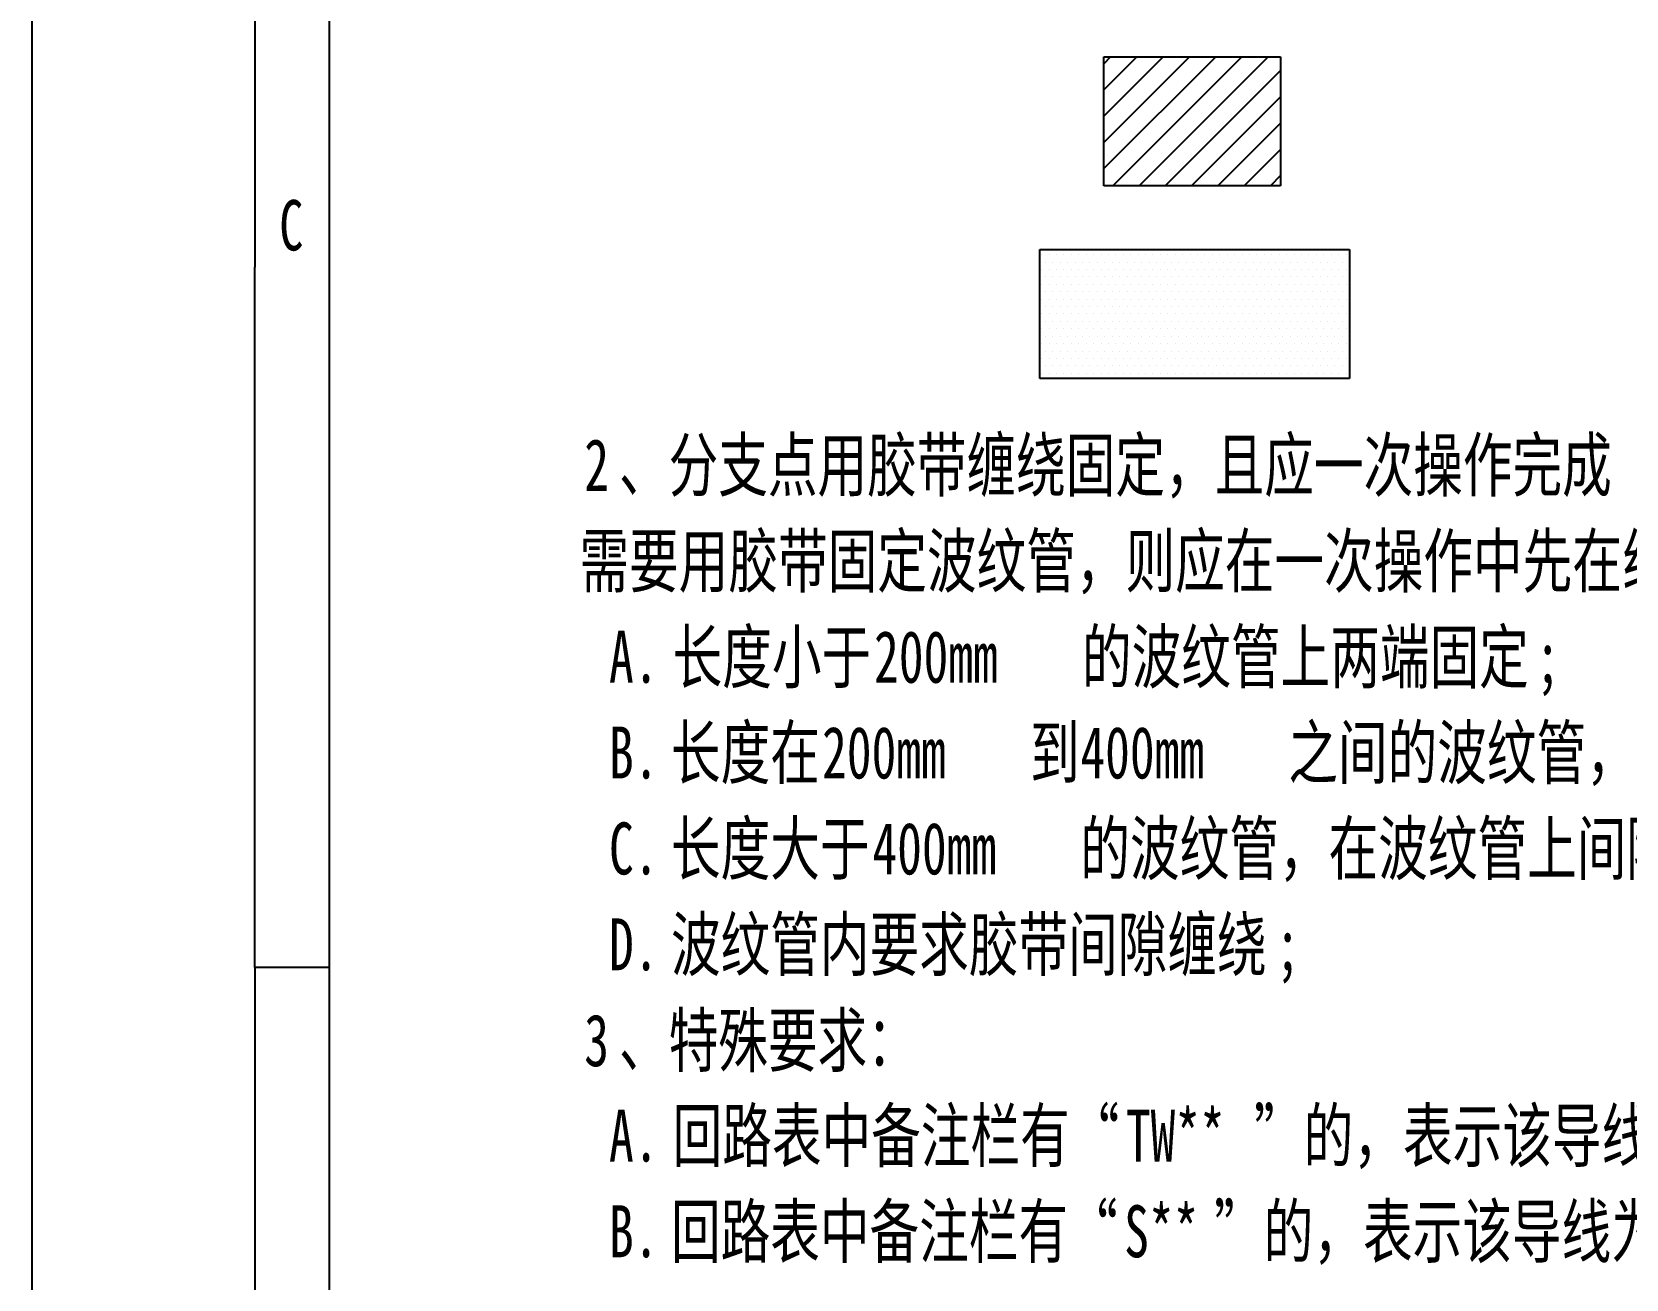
# Model space of a CAD drawing. Header units: inches. Extents: x 47316 to 59086, y 3141 to 11743.
# Drawn here: x 57302.6 to 57409.9, y 8738.3 to 8822.3 of the extents above; entities that cross this region are included whole.
import ezdxf

# ---------------------------------------------------------------- set-up
doc = ezdxf.new("R2010")
doc.units = ezdxf.units.IN
doc.header["$MEASUREMENT"] = 0
doc.styles.add('MtX_SimSun', font='')
doc.styles.get("Standard").update_dxf_attribs({"font": ''})
doc.styles.add('样式 100', font='SimSun.ttf', dxfattribs={"width": 0.7, "height": 3.5})
doc.styles.get('MtX_SimSun').set_extended_font_data('SimSun')
doc.styles.get('Standard').set_extended_font_data('SimSun')

msp = doc.modelspace()

# ---------------------------------------------------------------- linework, layer by layer
at = {"color": 0, "lineweight": -3}
for p, q in [((57302.57, 9079.31), (57302.57, 8238.31)), ((57317.57, 9059.31), (57317.57, 8806.48)), ((57322.57, 9059.31), (57322.57, 8259.31)), ((57382.26, 8820.66), (57374.72, 8813.12)), ((57380.49, 8820.66), (57374.72, 8814.89)), ((57378.72, 8820.66), (57374.72, 8816.66)), ((57376.95, 8820.66), (57374.72, 8818.42)), ((57375.19, 8820.66), (57374.72, 8820.19)), ((57374.72, 8811.97), (57374.72, 8820.66)), ((57374.72, 8820.66), (57386.63, 8820.66)), ((57384.03, 8820.66), (57375.34, 8811.97)), ((57385.79, 8820.66), (57377.1, 8811.97)), ((57386.63, 8820.66), (57386.63, 8811.97)), ((57386.63, 8819.72), (57378.87, 8811.97)), ((57386.63, 8817.96), (57380.64, 8811.97)), ((57386.63, 8816.19), (57382.41, 8811.97)), ((57386.63, 8814.42), (57384.17, 8811.97)), ((57386.63, 8812.65), (57385.94, 8811.97)), ((57386.63, 8811.97), (57374.72, 8811.97)), ((57370.42, 8798.99), (57370.42, 8807.68)), ((57370.42, 8807.68), (57391.26, 8807.68)), ((57370.54, 8807.33), (57370.54, 8807.33)), ((57371.04, 8807.33), (57371.04, 8807.33)), ((57371.54, 8807.33), (57371.54, 8807.33)), ((57372.04, 8807.33), (57372.04, 8807.33)), ((57372.54, 8807.33), (57372.54, 8807.33)), ((57373.04, 8807.33), (57373.04, 8807.33)), ((57373.54, 8807.33), (57373.54, 8807.33)), ((57374.04, 8807.33), (57374.04, 8807.33)), ((57374.54, 8807.33), (57374.54, 8807.33)), ((57375.04, 8807.33), (57375.04, 8807.33)), ((57375.54, 8807.33), (57375.54, 8807.33)), ((57376.04, 8807.33), (57376.04, 8807.33)), ((57376.54, 8807.33), (57376.54, 8807.33)), ((57377.04, 8807.33), (57377.04, 8807.33)), ((57377.54, 8807.33), (57377.54, 8807.33)), ((57378.04, 8807.33), (57378.04, 8807.33)), ((57378.54, 8807.33), (57378.54, 8807.33)), ((57379.04, 8807.33), (57379.04, 8807.33)), ((57379.54, 8807.33), (57379.54, 8807.33)), ((57380.04, 8807.33), (57380.04, 8807.33)), ((57380.54, 8807.33), (57380.54, 8807.33)), ((57381.04, 8807.33), (57381.04, 8807.33)), ((57381.54, 8807.33), (57381.54, 8807.33)), ((57382.04, 8807.33), (57382.04, 8807.33)), ((57382.54, 8807.33), (57382.54, 8807.33)), ((57383.04, 8807.33), (57383.04, 8807.33)), ((57383.54, 8807.33), (57383.54, 8807.33)), ((57384.04, 8807.33), (57384.04, 8807.33)), ((57384.54, 8807.33), (57384.54, 8807.33)), ((57385.04, 8807.33), (57385.04, 8807.33)), ((57385.54, 8807.33), (57385.54, 8807.33)), ((57386.04, 8807.33), (57386.04, 8807.33)), ((57386.54, 8807.33), (57386.54, 8807.33)), ((57387.04, 8807.33), (57387.04, 8807.33)), ((57387.54, 8807.33), (57387.54, 8807.33)), ((57388.04, 8807.33), (57388.04, 8807.33)), ((57388.54, 8807.33), (57388.54, 8807.33)), ((57389.04, 8807.33), (57389.04, 8807.33)), ((57389.54, 8807.33), (57389.54, 8807.33)), ((57390.04, 8807.33), (57390.04, 8807.33)), ((57390.54, 8807.33), (57390.54, 8807.33)), ((57391.04, 8807.33), (57391.04, 8807.33)), ((57391.26, 8807.68), (57391.26, 8798.99)), ((57317.57, 8759.31), (57317.57, 8806.48)), ((57370.54, 8806.33), (57370.54, 8806.33)), ((57370.79, 8806.83), (57370.79, 8806.83)), ((57371.04, 8806.33), (57371.04, 8806.33)), ((57371.29, 8806.83), (57371.29, 8806.83)), ((57371.54, 8806.33), (57371.54, 8806.33)), ((57371.79, 8806.83), (57371.79, 8806.83)), ((57372.04, 8806.33), (57372.04, 8806.33)), ((57372.29, 8806.83), (57372.29, 8806.83)), ((57372.54, 8806.33), (57372.54, 8806.33)), ((57372.79, 8806.83), (57372.79, 8806.83)), ((57373.04, 8806.33), (57373.04, 8806.33)), ((57373.29, 8806.83), (57373.29, 8806.83)), ((57373.54, 8806.33), (57373.54, 8806.33)), ((57373.79, 8806.83), (57373.79, 8806.83)), ((57374.04, 8806.33), (57374.04, 8806.33)), ((57374.29, 8806.83), (57374.29, 8806.83)), ((57374.54, 8806.33), (57374.54, 8806.33)), ((57374.79, 8806.83), (57374.79, 8806.83)), ((57375.04, 8806.33), (57375.04, 8806.33)), ((57375.29, 8806.83), (57375.29, 8806.83)), ((57375.54, 8806.33), (57375.54, 8806.33)), ((57375.79, 8806.83), (57375.79, 8806.83)), ((57376.04, 8806.33), (57376.04, 8806.33)), ((57376.29, 8806.83), (57376.29, 8806.83)), ((57376.54, 8806.33), (57376.54, 8806.33)), ((57376.79, 8806.83), (57376.79, 8806.83)), ((57377.04, 8806.33), (57377.04, 8806.33)), ((57377.29, 8806.83), (57377.29, 8806.83)), ((57377.54, 8806.33), (57377.54, 8806.33)), ((57377.79, 8806.83), (57377.79, 8806.83)), ((57378.04, 8806.33), (57378.04, 8806.33)), ((57378.29, 8806.83), (57378.29, 8806.83)), ((57378.54, 8806.33), (57378.54, 8806.33)), ((57378.79, 8806.83), (57378.79, 8806.83)), ((57379.04, 8806.33), (57379.04, 8806.33)), ((57379.29, 8806.83), (57379.29, 8806.83)), ((57379.54, 8806.33), (57379.54, 8806.33)), ((57379.79, 8806.83), (57379.79, 8806.83)), ((57380.04, 8806.33), (57380.04, 8806.33)), ((57380.29, 8806.83), (57380.29, 8806.83)), ((57380.54, 8806.33), (57380.54, 8806.33)), ((57380.79, 8806.83), (57380.79, 8806.83)), ((57381.04, 8806.33), (57381.04, 8806.33)), ((57381.29, 8806.83), (57381.29, 8806.83)), ((57381.54, 8806.33), (57381.54, 8806.33)), ((57381.79, 8806.83), (57381.79, 8806.83)), ((57382.04, 8806.33), (57382.04, 8806.33)), ((57382.29, 8806.83), (57382.29, 8806.83)), ((57382.54, 8806.33), (57382.54, 8806.33)), ((57382.79, 8806.83), (57382.79, 8806.83)), ((57383.04, 8806.33), (57383.04, 8806.33)), ((57383.29, 8806.83), (57383.29, 8806.83)), ((57383.54, 8806.33), (57383.54, 8806.33)), ((57383.79, 8806.83), (57383.79, 8806.83)), ((57384.04, 8806.33), (57384.04, 8806.33)), ((57384.29, 8806.83), (57384.29, 8806.83)), ((57384.54, 8806.33), (57384.54, 8806.33)), ((57384.79, 8806.83), (57384.79, 8806.83)), ((57385.04, 8806.33), (57385.04, 8806.33)), ((57385.29, 8806.83), (57385.29, 8806.83)), ((57385.54, 8806.33), (57385.54, 8806.33)), ((57385.79, 8806.83), (57385.79, 8806.83)), ((57386.04, 8806.33), (57386.04, 8806.33)), ((57386.29, 8806.83), (57386.29, 8806.83)), ((57386.54, 8806.33), (57386.54, 8806.33)), ((57386.79, 8806.83), (57386.79, 8806.83)), ((57387.04, 8806.33), (57387.04, 8806.33)), ((57387.29, 8806.83), (57387.29, 8806.83)), ((57387.54, 8806.33), (57387.54, 8806.33)), ((57387.79, 8806.83), (57387.79, 8806.83)), ((57388.04, 8806.33), (57388.04, 8806.33)), ((57388.29, 8806.83), (57388.29, 8806.83)), ((57388.54, 8806.33), (57388.54, 8806.33)), ((57388.79, 8806.83), (57388.79, 8806.83)), ((57389.04, 8806.33), (57389.04, 8806.33)), ((57389.29, 8806.83), (57389.29, 8806.83)), ((57389.54, 8806.33), (57389.54, 8806.33)), ((57389.79, 8806.83), (57389.79, 8806.83)), ((57390.04, 8806.33), (57390.04, 8806.33)), ((57390.29, 8806.83), (57390.29, 8806.83)), ((57390.54, 8806.33), (57390.54, 8806.33)), ((57390.79, 8806.83), (57390.79, 8806.83)), ((57391.04, 8806.33), (57391.04, 8806.33)), ((57370.54, 8805.33), (57370.54, 8805.33)), ((57370.79, 8805.83), (57370.79, 8805.83)), ((57371.04, 8805.33), (57371.04, 8805.33)), ((57371.29, 8805.83), (57371.29, 8805.83)), ((57371.54, 8805.33), (57371.54, 8805.33)), ((57371.79, 8805.83), (57371.79, 8805.83)), ((57372.04, 8805.33), (57372.04, 8805.33)), ((57372.29, 8805.83), (57372.29, 8805.83)), ((57372.54, 8805.33), (57372.54, 8805.33)), ((57372.79, 8805.83), (57372.79, 8805.83)), ((57373.04, 8805.33), (57373.04, 8805.33)), ((57373.29, 8805.83), (57373.29, 8805.83)), ((57373.54, 8805.33), (57373.54, 8805.33)), ((57373.79, 8805.83), (57373.79, 8805.83)), ((57374.04, 8805.33), (57374.04, 8805.33)), ((57374.29, 8805.83), (57374.29, 8805.83)), ((57374.54, 8805.33), (57374.54, 8805.33)), ((57374.79, 8805.83), (57374.79, 8805.83)), ((57375.04, 8805.33), (57375.04, 8805.33)), ((57375.29, 8805.83), (57375.29, 8805.83)), ((57375.54, 8805.33), (57375.54, 8805.33)), ((57375.79, 8805.83), (57375.79, 8805.83)), ((57376.04, 8805.33), (57376.04, 8805.33)), ((57376.29, 8805.83), (57376.29, 8805.83)), ((57376.54, 8805.33), (57376.54, 8805.33)), ((57376.79, 8805.83), (57376.79, 8805.83)), ((57377.04, 8805.33), (57377.04, 8805.33)), ((57377.29, 8805.83), (57377.29, 8805.83)), ((57377.54, 8805.33), (57377.54, 8805.33)), ((57377.79, 8805.83), (57377.79, 8805.83)), ((57378.04, 8805.33), (57378.04, 8805.33)), ((57378.29, 8805.83), (57378.29, 8805.83)), ((57378.54, 8805.33), (57378.54, 8805.33)), ((57378.79, 8805.83), (57378.79, 8805.83)), ((57379.04, 8805.33), (57379.04, 8805.33)), ((57379.29, 8805.83), (57379.29, 8805.83)), ((57379.54, 8805.33), (57379.54, 8805.33)), ((57379.79, 8805.83), (57379.79, 8805.83)), ((57380.04, 8805.33), (57380.04, 8805.33)), ((57380.29, 8805.83), (57380.29, 8805.83)), ((57380.54, 8805.33), (57380.54, 8805.33)), ((57380.79, 8805.83), (57380.79, 8805.83)), ((57381.04, 8805.33), (57381.04, 8805.33)), ((57381.29, 8805.83), (57381.29, 8805.83)), ((57381.54, 8805.33), (57381.54, 8805.33)), ((57381.79, 8805.83), (57381.79, 8805.83)), ((57382.04, 8805.33), (57382.04, 8805.33)), ((57382.29, 8805.83), (57382.29, 8805.83)), ((57382.54, 8805.33), (57382.54, 8805.33)), ((57382.79, 8805.83), (57382.79, 8805.83)), ((57383.04, 8805.33), (57383.04, 8805.33)), ((57383.29, 8805.83), (57383.29, 8805.83)), ((57383.54, 8805.33), (57383.54, 8805.33)), ((57383.79, 8805.83), (57383.79, 8805.83)), ((57384.04, 8805.33), (57384.04, 8805.33)), ((57384.29, 8805.83), (57384.29, 8805.83)), ((57384.54, 8805.33), (57384.54, 8805.33)), ((57384.79, 8805.83), (57384.79, 8805.83)), ((57385.04, 8805.33), (57385.04, 8805.33)), ((57385.29, 8805.83), (57385.29, 8805.83)), ((57385.54, 8805.33), (57385.54, 8805.33)), ((57385.79, 8805.83), (57385.79, 8805.83)), ((57386.04, 8805.33), (57386.04, 8805.33)), ((57386.29, 8805.83), (57386.29, 8805.83)), ((57386.54, 8805.33), (57386.54, 8805.33)), ((57386.79, 8805.83), (57386.79, 8805.83)), ((57387.04, 8805.33), (57387.04, 8805.33)), ((57387.29, 8805.83), (57387.29, 8805.83)), ((57387.54, 8805.33), (57387.54, 8805.33)), ((57387.79, 8805.83), (57387.79, 8805.83)), ((57388.04, 8805.33), (57388.04, 8805.33)), ((57388.29, 8805.83), (57388.29, 8805.83)), ((57388.54, 8805.33), (57388.54, 8805.33)), ((57388.79, 8805.83), (57388.79, 8805.83)), ((57389.04, 8805.33), (57389.04, 8805.33)), ((57389.29, 8805.83), (57389.29, 8805.83)), ((57389.54, 8805.33), (57389.54, 8805.33)), ((57389.79, 8805.83), (57389.79, 8805.83)), ((57390.04, 8805.33), (57390.04, 8805.33)), ((57390.29, 8805.83), (57390.29, 8805.83)), ((57390.54, 8805.33), (57390.54, 8805.33)), ((57390.79, 8805.83), (57390.79, 8805.83)), ((57391.04, 8805.33), (57391.04, 8805.33)), ((57370.54, 8804.33), (57370.54, 8804.33)), ((57370.79, 8804.83), (57370.79, 8804.83)), ((57370.79, 8803.83), (57370.79, 8803.83)), ((57371.04, 8804.33), (57371.04, 8804.33)), ((57371.29, 8804.83), (57371.29, 8804.83)), ((57371.29, 8803.83), (57371.29, 8803.83)), ((57371.54, 8804.33), (57371.54, 8804.33)), ((57371.79, 8804.83), (57371.79, 8804.83)), ((57371.79, 8803.83), (57371.79, 8803.83)), ((57372.04, 8804.33), (57372.04, 8804.33)), ((57372.29, 8804.83), (57372.29, 8804.83)), ((57372.29, 8803.83), (57372.29, 8803.83)), ((57372.54, 8804.33), (57372.54, 8804.33)), ((57372.79, 8804.83), (57372.79, 8804.83)), ((57372.79, 8803.83), (57372.79, 8803.83)), ((57373.04, 8804.33), (57373.04, 8804.33)), ((57373.29, 8804.83), (57373.29, 8804.83)), ((57373.29, 8803.83), (57373.29, 8803.83)), ((57373.54, 8804.33), (57373.54, 8804.33)), ((57373.79, 8804.83), (57373.79, 8804.83)), ((57373.79, 8803.83), (57373.79, 8803.83)), ((57374.04, 8804.33), (57374.04, 8804.33)), ((57374.29, 8804.83), (57374.29, 8804.83)), ((57374.29, 8803.83), (57374.29, 8803.83)), ((57374.54, 8804.33), (57374.54, 8804.33)), ((57374.79, 8804.83), (57374.79, 8804.83)), ((57374.79, 8803.83), (57374.79, 8803.83)), ((57375.04, 8804.33), (57375.04, 8804.33)), ((57375.29, 8804.83), (57375.29, 8804.83)), ((57375.29, 8803.83), (57375.29, 8803.83)), ((57375.54, 8804.33), (57375.54, 8804.33)), ((57375.79, 8804.83), (57375.79, 8804.83)), ((57375.79, 8803.83), (57375.79, 8803.83)), ((57376.04, 8804.33), (57376.04, 8804.33)), ((57376.29, 8804.83), (57376.29, 8804.83)), ((57376.29, 8803.83), (57376.29, 8803.83)), ((57376.54, 8804.33), (57376.54, 8804.33)), ((57376.79, 8804.83), (57376.79, 8804.83)), ((57376.79, 8803.83), (57376.79, 8803.83)), ((57377.04, 8804.33), (57377.04, 8804.33)), ((57377.29, 8804.83), (57377.29, 8804.83)), ((57377.29, 8803.83), (57377.29, 8803.83)), ((57377.54, 8804.33), (57377.54, 8804.33)), ((57377.79, 8804.83), (57377.79, 8804.83)), ((57377.79, 8803.83), (57377.79, 8803.83)), ((57378.04, 8804.33), (57378.04, 8804.33)), ((57378.29, 8804.83), (57378.29, 8804.83)), ((57378.29, 8803.83), (57378.29, 8803.83)), ((57378.54, 8804.33), (57378.54, 8804.33)), ((57378.79, 8804.83), (57378.79, 8804.83)), ((57378.79, 8803.83), (57378.79, 8803.83)), ((57379.04, 8804.33), (57379.04, 8804.33)), ((57379.29, 8804.83), (57379.29, 8804.83)), ((57379.29, 8803.83), (57379.29, 8803.83)), ((57379.54, 8804.33), (57379.54, 8804.33)), ((57379.79, 8804.83), (57379.79, 8804.83)), ((57379.79, 8803.83), (57379.79, 8803.83)), ((57380.04, 8804.33), (57380.04, 8804.33)), ((57380.29, 8804.83), (57380.29, 8804.83)), ((57380.29, 8803.83), (57380.29, 8803.83)), ((57380.54, 8804.33), (57380.54, 8804.33)), ((57380.79, 8804.83), (57380.79, 8804.83)), ((57380.79, 8803.83), (57380.79, 8803.83)), ((57381.04, 8804.33), (57381.04, 8804.33)), ((57381.29, 8804.83), (57381.29, 8804.83)), ((57381.29, 8803.83), (57381.29, 8803.83)), ((57381.54, 8804.33), (57381.54, 8804.33)), ((57381.79, 8804.83), (57381.79, 8804.83)), ((57381.79, 8803.83), (57381.79, 8803.83)), ((57382.04, 8804.33), (57382.04, 8804.33)), ((57382.29, 8804.83), (57382.29, 8804.83)), ((57382.29, 8803.83), (57382.29, 8803.83)), ((57382.54, 8804.33), (57382.54, 8804.33)), ((57382.79, 8804.83), (57382.79, 8804.83)), ((57382.79, 8803.83), (57382.79, 8803.83)), ((57383.04, 8804.33), (57383.04, 8804.33)), ((57383.29, 8804.83), (57383.29, 8804.83)), ((57383.29, 8803.83), (57383.29, 8803.83)), ((57383.54, 8804.33), (57383.54, 8804.33)), ((57383.79, 8804.83), (57383.79, 8804.83)), ((57383.79, 8803.83), (57383.79, 8803.83)), ((57384.04, 8804.33), (57384.04, 8804.33)), ((57384.29, 8804.83), (57384.29, 8804.83)), ((57384.29, 8803.83), (57384.29, 8803.83)), ((57384.54, 8804.33), (57384.54, 8804.33)), ((57384.79, 8804.83), (57384.79, 8804.83)), ((57384.79, 8803.83), (57384.79, 8803.83)), ((57385.04, 8804.33), (57385.04, 8804.33)), ((57385.29, 8804.83), (57385.29, 8804.83)), ((57385.29, 8803.83), (57385.29, 8803.83)), ((57385.54, 8804.33), (57385.54, 8804.33)), ((57385.79, 8804.83), (57385.79, 8804.83)), ((57385.79, 8803.83), (57385.79, 8803.83)), ((57386.04, 8804.33), (57386.04, 8804.33)), ((57386.29, 8804.83), (57386.29, 8804.83)), ((57386.29, 8803.83), (57386.29, 8803.83)), ((57386.54, 8804.33), (57386.54, 8804.33)), ((57386.79, 8804.83), (57386.79, 8804.83)), ((57386.79, 8803.83), (57386.79, 8803.83)), ((57387.04, 8804.33), (57387.04, 8804.33)), ((57387.29, 8804.83), (57387.29, 8804.83)), ((57387.29, 8803.83), (57387.29, 8803.83)), ((57387.54, 8804.33), (57387.54, 8804.33)), ((57387.79, 8804.83), (57387.79, 8804.83)), ((57387.79, 8803.83), (57387.79, 8803.83)), ((57388.04, 8804.33), (57388.04, 8804.33)), ((57388.29, 8804.83), (57388.29, 8804.83)), ((57388.29, 8803.83), (57388.29, 8803.83)), ((57388.54, 8804.33), (57388.54, 8804.33)), ((57388.79, 8804.83), (57388.79, 8804.83)), ((57388.79, 8803.83), (57388.79, 8803.83)), ((57389.04, 8804.33), (57389.04, 8804.33)), ((57389.29, 8804.83), (57389.29, 8804.83)), ((57389.29, 8803.83), (57389.29, 8803.83)), ((57389.54, 8804.33), (57389.54, 8804.33)), ((57389.79, 8804.83), (57389.79, 8804.83)), ((57389.79, 8803.83), (57389.79, 8803.83)), ((57390.04, 8804.33), (57390.04, 8804.33)), ((57390.29, 8804.83), (57390.29, 8804.83)), ((57390.29, 8803.83), (57390.29, 8803.83)), ((57390.54, 8804.33), (57390.54, 8804.33)), ((57390.79, 8804.83), (57390.79, 8804.83)), ((57390.79, 8803.83), (57390.79, 8803.83)), ((57391.04, 8804.33), (57391.04, 8804.33)), ((57370.54, 8803.33), (57370.54, 8803.33)), ((57370.79, 8802.83), (57370.79, 8802.83)), ((57371.04, 8803.33), (57371.04, 8803.33)), ((57371.29, 8802.83), (57371.29, 8802.83)), ((57371.54, 8803.33), (57371.54, 8803.33)), ((57371.79, 8802.83), (57371.79, 8802.83)), ((57372.04, 8803.33), (57372.04, 8803.33)), ((57372.29, 8802.83), (57372.29, 8802.83)), ((57372.54, 8803.33), (57372.54, 8803.33)), ((57372.79, 8802.83), (57372.79, 8802.83)), ((57373.04, 8803.33), (57373.04, 8803.33)), ((57373.29, 8802.83), (57373.29, 8802.83)), ((57373.54, 8803.33), (57373.54, 8803.33)), ((57373.79, 8802.83), (57373.79, 8802.83)), ((57374.04, 8803.33), (57374.04, 8803.33)), ((57374.29, 8802.83), (57374.29, 8802.83)), ((57374.54, 8803.33), (57374.54, 8803.33)), ((57374.79, 8802.83), (57374.79, 8802.83)), ((57375.04, 8803.33), (57375.04, 8803.33)), ((57375.29, 8802.83), (57375.29, 8802.83)), ((57375.54, 8803.33), (57375.54, 8803.33)), ((57375.79, 8802.83), (57375.79, 8802.83)), ((57376.04, 8803.33), (57376.04, 8803.33)), ((57376.29, 8802.83), (57376.29, 8802.83)), ((57376.54, 8803.33), (57376.54, 8803.33)), ((57376.79, 8802.83), (57376.79, 8802.83)), ((57377.04, 8803.33), (57377.04, 8803.33)), ((57377.29, 8802.83), (57377.29, 8802.83)), ((57377.54, 8803.33), (57377.54, 8803.33)), ((57377.79, 8802.83), (57377.79, 8802.83)), ((57378.04, 8803.33), (57378.04, 8803.33)), ((57378.29, 8802.83), (57378.29, 8802.83)), ((57378.54, 8803.33), (57378.54, 8803.33)), ((57378.79, 8802.83), (57378.79, 8802.83)), ((57379.04, 8803.33), (57379.04, 8803.33)), ((57379.29, 8802.83), (57379.29, 8802.83)), ((57379.54, 8803.33), (57379.54, 8803.33)), ((57379.79, 8802.83), (57379.79, 8802.83)), ((57380.04, 8803.33), (57380.04, 8803.33)), ((57380.29, 8802.83), (57380.29, 8802.83)), ((57380.54, 8803.33), (57380.54, 8803.33)), ((57380.79, 8802.83), (57380.79, 8802.83)), ((57381.04, 8803.33), (57381.04, 8803.33)), ((57381.29, 8802.83), (57381.29, 8802.83)), ((57381.54, 8803.33), (57381.54, 8803.33)), ((57381.79, 8802.83), (57381.79, 8802.83)), ((57382.04, 8803.33), (57382.04, 8803.33)), ((57382.29, 8802.83), (57382.29, 8802.83)), ((57382.54, 8803.33), (57382.54, 8803.33)), ((57382.79, 8802.83), (57382.79, 8802.83)), ((57383.04, 8803.33), (57383.04, 8803.33)), ((57383.29, 8802.83), (57383.29, 8802.83)), ((57383.54, 8803.33), (57383.54, 8803.33)), ((57383.79, 8802.83), (57383.79, 8802.83)), ((57384.04, 8803.33), (57384.04, 8803.33)), ((57384.29, 8802.83), (57384.29, 8802.83)), ((57384.54, 8803.33), (57384.54, 8803.33)), ((57384.79, 8802.83), (57384.79, 8802.83)), ((57385.04, 8803.33), (57385.04, 8803.33)), ((57385.29, 8802.83), (57385.29, 8802.83)), ((57385.54, 8803.33), (57385.54, 8803.33)), ((57385.79, 8802.83), (57385.79, 8802.83)), ((57386.04, 8803.33), (57386.04, 8803.33)), ((57386.29, 8802.83), (57386.29, 8802.83)), ((57386.54, 8803.33), (57386.54, 8803.33)), ((57386.79, 8802.83), (57386.79, 8802.83)), ((57387.04, 8803.33), (57387.04, 8803.33)), ((57387.29, 8802.83), (57387.29, 8802.83)), ((57387.54, 8803.33), (57387.54, 8803.33)), ((57387.79, 8802.83), (57387.79, 8802.83)), ((57388.04, 8803.33), (57388.04, 8803.33)), ((57388.29, 8802.83), (57388.29, 8802.83)), ((57388.54, 8803.33), (57388.54, 8803.33)), ((57388.79, 8802.83), (57388.79, 8802.83)), ((57389.04, 8803.33), (57389.04, 8803.33)), ((57389.29, 8802.83), (57389.29, 8802.83)), ((57389.54, 8803.33), (57389.54, 8803.33)), ((57389.79, 8802.83), (57389.79, 8802.83)), ((57390.04, 8803.33), (57390.04, 8803.33)), ((57390.29, 8802.83), (57390.29, 8802.83)), ((57390.54, 8803.33), (57390.54, 8803.33)), ((57390.79, 8802.83), (57390.79, 8802.83)), ((57391.04, 8803.33), (57391.04, 8803.33)), ((57370.54, 8802.33), (57370.54, 8802.33)), ((57370.79, 8801.83), (57370.79, 8801.83)), ((57371.04, 8802.33), (57371.04, 8802.33)), ((57371.29, 8801.83), (57371.29, 8801.83)), ((57371.54, 8802.33), (57371.54, 8802.33)), ((57371.79, 8801.83), (57371.79, 8801.83)), ((57372.04, 8802.33), (57372.04, 8802.33)), ((57372.29, 8801.83), (57372.29, 8801.83)), ((57372.54, 8802.33), (57372.54, 8802.33)), ((57372.79, 8801.83), (57372.79, 8801.83)), ((57373.04, 8802.33), (57373.04, 8802.33)), ((57373.29, 8801.83), (57373.29, 8801.83)), ((57373.54, 8802.33), (57373.54, 8802.33)), ((57373.79, 8801.83), (57373.79, 8801.83)), ((57374.04, 8802.33), (57374.04, 8802.33)), ((57374.29, 8801.83), (57374.29, 8801.83)), ((57374.54, 8802.33), (57374.54, 8802.33)), ((57374.79, 8801.83), (57374.79, 8801.83)), ((57375.04, 8802.33), (57375.04, 8802.33)), ((57375.29, 8801.83), (57375.29, 8801.83)), ((57375.54, 8802.33), (57375.54, 8802.33)), ((57375.79, 8801.83), (57375.79, 8801.83)), ((57376.04, 8802.33), (57376.04, 8802.33)), ((57376.29, 8801.83), (57376.29, 8801.83)), ((57376.54, 8802.33), (57376.54, 8802.33)), ((57376.79, 8801.83), (57376.79, 8801.83)), ((57377.04, 8802.33), (57377.04, 8802.33)), ((57377.29, 8801.83), (57377.29, 8801.83)), ((57377.54, 8802.33), (57377.54, 8802.33)), ((57377.79, 8801.83), (57377.79, 8801.83)), ((57378.04, 8802.33), (57378.04, 8802.33)), ((57378.29, 8801.83), (57378.29, 8801.83)), ((57378.54, 8802.33), (57378.54, 8802.33)), ((57378.79, 8801.83), (57378.79, 8801.83)), ((57379.04, 8802.33), (57379.04, 8802.33)), ((57379.29, 8801.83), (57379.29, 8801.83)), ((57379.54, 8802.33), (57379.54, 8802.33)), ((57379.79, 8801.83), (57379.79, 8801.83)), ((57380.04, 8802.33), (57380.04, 8802.33)), ((57380.29, 8801.83), (57380.29, 8801.83)), ((57380.54, 8802.33), (57380.54, 8802.33)), ((57380.79, 8801.83), (57380.79, 8801.83)), ((57381.04, 8802.33), (57381.04, 8802.33)), ((57381.29, 8801.83), (57381.29, 8801.83)), ((57381.54, 8802.33), (57381.54, 8802.33)), ((57381.79, 8801.83), (57381.79, 8801.83)), ((57382.04, 8802.33), (57382.04, 8802.33)), ((57382.29, 8801.83), (57382.29, 8801.83)), ((57382.54, 8802.33), (57382.54, 8802.33)), ((57382.79, 8801.83), (57382.79, 8801.83)), ((57383.04, 8802.33), (57383.04, 8802.33)), ((57383.29, 8801.83), (57383.29, 8801.83)), ((57383.54, 8802.33), (57383.54, 8802.33)), ((57383.79, 8801.83), (57383.79, 8801.83)), ((57384.04, 8802.33), (57384.04, 8802.33)), ((57384.29, 8801.83), (57384.29, 8801.83)), ((57384.54, 8802.33), (57384.54, 8802.33)), ((57384.79, 8801.83), (57384.79, 8801.83)), ((57385.04, 8802.33), (57385.04, 8802.33)), ((57385.29, 8801.83), (57385.29, 8801.83)), ((57385.54, 8802.33), (57385.54, 8802.33)), ((57385.79, 8801.83), (57385.79, 8801.83)), ((57386.04, 8802.33), (57386.04, 8802.33)), ((57386.29, 8801.83), (57386.29, 8801.83)), ((57386.54, 8802.33), (57386.54, 8802.33)), ((57386.79, 8801.83), (57386.79, 8801.83)), ((57387.04, 8802.33), (57387.04, 8802.33)), ((57387.29, 8801.83), (57387.29, 8801.83)), ((57387.54, 8802.33), (57387.54, 8802.33)), ((57387.79, 8801.83), (57387.79, 8801.83)), ((57388.04, 8802.33), (57388.04, 8802.33)), ((57388.29, 8801.83), (57388.29, 8801.83)), ((57388.54, 8802.33), (57388.54, 8802.33)), ((57388.79, 8801.83), (57388.79, 8801.83)), ((57389.04, 8802.33), (57389.04, 8802.33)), ((57389.29, 8801.83), (57389.29, 8801.83)), ((57389.54, 8802.33), (57389.54, 8802.33)), ((57389.79, 8801.83), (57389.79, 8801.83)), ((57390.04, 8802.33), (57390.04, 8802.33)), ((57390.29, 8801.83), (57390.29, 8801.83)), ((57390.54, 8802.33), (57390.54, 8802.33)), ((57390.79, 8801.83), (57390.79, 8801.83)), ((57391.04, 8802.33), (57391.04, 8802.33)), ((57370.54, 8801.33), (57370.54, 8801.33)), ((57370.79, 8800.83), (57370.79, 8800.83)), ((57371.04, 8801.33), (57371.04, 8801.33)), ((57371.29, 8800.83), (57371.29, 8800.83)), ((57371.54, 8801.33), (57371.54, 8801.33)), ((57371.79, 8800.83), (57371.79, 8800.83)), ((57372.04, 8801.33), (57372.04, 8801.33)), ((57372.29, 8800.83), (57372.29, 8800.83)), ((57372.54, 8801.33), (57372.54, 8801.33)), ((57372.79, 8800.83), (57372.79, 8800.83)), ((57373.04, 8801.33), (57373.04, 8801.33)), ((57373.29, 8800.83), (57373.29, 8800.83)), ((57373.54, 8801.33), (57373.54, 8801.33)), ((57373.79, 8800.83), (57373.79, 8800.83)), ((57374.04, 8801.33), (57374.04, 8801.33)), ((57374.29, 8800.83), (57374.29, 8800.83)), ((57374.54, 8801.33), (57374.54, 8801.33)), ((57374.79, 8800.83), (57374.79, 8800.83)), ((57375.04, 8801.33), (57375.04, 8801.33)), ((57375.29, 8800.83), (57375.29, 8800.83)), ((57375.54, 8801.33), (57375.54, 8801.33)), ((57375.79, 8800.83), (57375.79, 8800.83)), ((57376.04, 8801.33), (57376.04, 8801.33)), ((57376.29, 8800.83), (57376.29, 8800.83)), ((57376.54, 8801.33), (57376.54, 8801.33)), ((57376.79, 8800.83), (57376.79, 8800.83)), ((57377.04, 8801.33), (57377.04, 8801.33)), ((57377.29, 8800.83), (57377.29, 8800.83)), ((57377.54, 8801.33), (57377.54, 8801.33)), ((57377.79, 8800.83), (57377.79, 8800.83)), ((57378.04, 8801.33), (57378.04, 8801.33)), ((57378.29, 8800.83), (57378.29, 8800.83)), ((57378.54, 8801.33), (57378.54, 8801.33)), ((57378.79, 8800.83), (57378.79, 8800.83)), ((57379.04, 8801.33), (57379.04, 8801.33)), ((57379.29, 8800.83), (57379.29, 8800.83)), ((57379.54, 8801.33), (57379.54, 8801.33)), ((57379.79, 8800.83), (57379.79, 8800.83)), ((57380.04, 8801.33), (57380.04, 8801.33)), ((57380.29, 8800.83), (57380.29, 8800.83)), ((57380.54, 8801.33), (57380.54, 8801.33)), ((57380.79, 8800.83), (57380.79, 8800.83)), ((57381.04, 8801.33), (57381.04, 8801.33)), ((57381.29, 8800.83), (57381.29, 8800.83)), ((57381.54, 8801.33), (57381.54, 8801.33)), ((57381.79, 8800.83), (57381.79, 8800.83)), ((57382.04, 8801.33), (57382.04, 8801.33)), ((57382.29, 8800.83), (57382.29, 8800.83)), ((57382.54, 8801.33), (57382.54, 8801.33)), ((57382.79, 8800.83), (57382.79, 8800.83)), ((57383.04, 8801.33), (57383.04, 8801.33)), ((57383.29, 8800.83), (57383.29, 8800.83)), ((57383.54, 8801.33), (57383.54, 8801.33)), ((57383.79, 8800.83), (57383.79, 8800.83)), ((57384.04, 8801.33), (57384.04, 8801.33)), ((57384.29, 8800.83), (57384.29, 8800.83)), ((57384.54, 8801.33), (57384.54, 8801.33)), ((57384.79, 8800.83), (57384.79, 8800.83)), ((57385.04, 8801.33), (57385.04, 8801.33)), ((57385.29, 8800.83), (57385.29, 8800.83)), ((57385.54, 8801.33), (57385.54, 8801.33)), ((57385.79, 8800.83), (57385.79, 8800.83)), ((57386.04, 8801.33), (57386.04, 8801.33)), ((57386.29, 8800.83), (57386.29, 8800.83)), ((57386.54, 8801.33), (57386.54, 8801.33)), ((57386.79, 8800.83), (57386.79, 8800.83)), ((57387.04, 8801.33), (57387.04, 8801.33)), ((57387.29, 8800.83), (57387.29, 8800.83)), ((57387.54, 8801.33), (57387.54, 8801.33)), ((57387.79, 8800.83), (57387.79, 8800.83)), ((57388.04, 8801.33), (57388.04, 8801.33)), ((57388.29, 8800.83), (57388.29, 8800.83)), ((57388.54, 8801.33), (57388.54, 8801.33)), ((57388.79, 8800.83), (57388.79, 8800.83)), ((57389.04, 8801.33), (57389.04, 8801.33)), ((57389.29, 8800.83), (57389.29, 8800.83)), ((57389.54, 8801.33), (57389.54, 8801.33)), ((57389.79, 8800.83), (57389.79, 8800.83)), ((57390.04, 8801.33), (57390.04, 8801.33)), ((57390.29, 8800.83), (57390.29, 8800.83)), ((57390.54, 8801.33), (57390.54, 8801.33)), ((57390.79, 8800.83), (57390.79, 8800.83)), ((57391.04, 8801.33), (57391.04, 8801.33)), ((57370.54, 8800.33), (57370.54, 8800.33)), ((57370.79, 8799.83), (57370.79, 8799.83)), ((57371.04, 8800.33), (57371.04, 8800.33)), ((57371.29, 8799.83), (57371.29, 8799.83)), ((57371.54, 8800.33), (57371.54, 8800.33)), ((57371.79, 8799.83), (57371.79, 8799.83)), ((57372.04, 8800.33), (57372.04, 8800.33)), ((57372.29, 8799.83), (57372.29, 8799.83)), ((57372.54, 8800.33), (57372.54, 8800.33)), ((57372.79, 8799.83), (57372.79, 8799.83)), ((57373.04, 8800.33), (57373.04, 8800.33)), ((57373.29, 8799.83), (57373.29, 8799.83)), ((57373.54, 8800.33), (57373.54, 8800.33)), ((57373.79, 8799.83), (57373.79, 8799.83)), ((57374.04, 8800.33), (57374.04, 8800.33)), ((57374.29, 8799.83), (57374.29, 8799.83)), ((57374.54, 8800.33), (57374.54, 8800.33)), ((57374.79, 8799.83), (57374.79, 8799.83)), ((57375.04, 8800.33), (57375.04, 8800.33)), ((57375.29, 8799.83), (57375.29, 8799.83)), ((57375.54, 8800.33), (57375.54, 8800.33)), ((57375.79, 8799.83), (57375.79, 8799.83)), ((57376.04, 8800.33), (57376.04, 8800.33)), ((57376.29, 8799.83), (57376.29, 8799.83)), ((57376.54, 8800.33), (57376.54, 8800.33)), ((57376.79, 8799.83), (57376.79, 8799.83)), ((57377.04, 8800.33), (57377.04, 8800.33)), ((57377.29, 8799.83), (57377.29, 8799.83)), ((57377.54, 8800.33), (57377.54, 8800.33)), ((57377.79, 8799.83), (57377.79, 8799.83)), ((57378.04, 8800.33), (57378.04, 8800.33)), ((57378.29, 8799.83), (57378.29, 8799.83)), ((57378.54, 8800.33), (57378.54, 8800.33)), ((57378.79, 8799.83), (57378.79, 8799.83)), ((57379.04, 8800.33), (57379.04, 8800.33)), ((57379.29, 8799.83), (57379.29, 8799.83)), ((57379.54, 8800.33), (57379.54, 8800.33)), ((57379.79, 8799.83), (57379.79, 8799.83)), ((57380.04, 8800.33), (57380.04, 8800.33)), ((57380.29, 8799.83), (57380.29, 8799.83)), ((57380.54, 8800.33), (57380.54, 8800.33)), ((57380.79, 8799.83), (57380.79, 8799.83)), ((57381.04, 8800.33), (57381.04, 8800.33)), ((57381.29, 8799.83), (57381.29, 8799.83)), ((57381.54, 8800.33), (57381.54, 8800.33)), ((57381.79, 8799.83), (57381.79, 8799.83)), ((57382.04, 8800.33), (57382.04, 8800.33)), ((57382.29, 8799.83), (57382.29, 8799.83)), ((57382.54, 8800.33), (57382.54, 8800.33)), ((57382.79, 8799.83), (57382.79, 8799.83)), ((57383.04, 8800.33), (57383.04, 8800.33)), ((57383.29, 8799.83), (57383.29, 8799.83)), ((57383.54, 8800.33), (57383.54, 8800.33)), ((57383.79, 8799.83), (57383.79, 8799.83)), ((57384.04, 8800.33), (57384.04, 8800.33)), ((57384.29, 8799.83), (57384.29, 8799.83)), ((57384.54, 8800.33), (57384.54, 8800.33)), ((57384.79, 8799.83), (57384.79, 8799.83)), ((57385.04, 8800.33), (57385.04, 8800.33)), ((57385.29, 8799.83), (57385.29, 8799.83)), ((57385.54, 8800.33), (57385.54, 8800.33)), ((57385.79, 8799.83), (57385.79, 8799.83)), ((57386.04, 8800.33), (57386.04, 8800.33)), ((57386.29, 8799.83), (57386.29, 8799.83)), ((57386.54, 8800.33), (57386.54, 8800.33)), ((57386.79, 8799.83), (57386.79, 8799.83)), ((57387.04, 8800.33), (57387.04, 8800.33)), ((57387.29, 8799.83), (57387.29, 8799.83)), ((57387.54, 8800.33), (57387.54, 8800.33)), ((57387.79, 8799.83), (57387.79, 8799.83)), ((57388.04, 8800.33), (57388.04, 8800.33)), ((57388.29, 8799.83), (57388.29, 8799.83)), ((57388.54, 8800.33), (57388.54, 8800.33)), ((57388.79, 8799.83), (57388.79, 8799.83)), ((57389.04, 8800.33), (57389.04, 8800.33)), ((57389.29, 8799.83), (57389.29, 8799.83)), ((57389.54, 8800.33), (57389.54, 8800.33)), ((57389.79, 8799.83), (57389.79, 8799.83)), ((57390.04, 8800.33), (57390.04, 8800.33)), ((57390.29, 8799.83), (57390.29, 8799.83)), ((57390.54, 8800.33), (57390.54, 8800.33)), ((57390.79, 8799.83), (57390.79, 8799.83)), ((57391.04, 8800.33), (57391.04, 8800.33)), ((57391.26, 8798.99), (57370.42, 8798.99)), ((57370.54, 8799.33), (57370.54, 8799.33)), ((57371.04, 8799.33), (57371.04, 8799.33)), ((57371.54, 8799.33), (57371.54, 8799.33)), ((57372.04, 8799.33), (57372.04, 8799.33)), ((57372.54, 8799.33), (57372.54, 8799.33)), ((57373.04, 8799.33), (57373.04, 8799.33)), ((57373.54, 8799.33), (57373.54, 8799.33)), ((57374.04, 8799.33), (57374.04, 8799.33)), ((57374.54, 8799.33), (57374.54, 8799.33)), ((57375.04, 8799.33), (57375.04, 8799.33)), ((57375.54, 8799.33), (57375.54, 8799.33)), ((57376.04, 8799.33), (57376.04, 8799.33)), ((57376.54, 8799.33), (57376.54, 8799.33)), ((57377.04, 8799.33), (57377.04, 8799.33)), ((57377.54, 8799.33), (57377.54, 8799.33)), ((57378.04, 8799.33), (57378.04, 8799.33)), ((57378.54, 8799.33), (57378.54, 8799.33)), ((57379.04, 8799.33), (57379.04, 8799.33)), ((57379.54, 8799.33), (57379.54, 8799.33)), ((57380.04, 8799.33), (57380.04, 8799.33)), ((57380.54, 8799.33), (57380.54, 8799.33)), ((57381.04, 8799.33), (57381.04, 8799.33)), ((57381.54, 8799.33), (57381.54, 8799.33)), ((57382.04, 8799.33), (57382.04, 8799.33)), ((57382.54, 8799.33), (57382.54, 8799.33)), ((57383.04, 8799.33), (57383.04, 8799.33)), ((57383.54, 8799.33), (57383.54, 8799.33)), ((57384.04, 8799.33), (57384.04, 8799.33)), ((57384.54, 8799.33), (57384.54, 8799.33)), ((57385.04, 8799.33), (57385.04, 8799.33)), ((57385.54, 8799.33), (57385.54, 8799.33)), ((57386.04, 8799.33), (57386.04, 8799.33)), ((57386.54, 8799.33), (57386.54, 8799.33)), ((57387.04, 8799.33), (57387.04, 8799.33)), ((57387.54, 8799.33), (57387.54, 8799.33)), ((57388.04, 8799.33), (57388.04, 8799.33)), ((57388.54, 8799.33), (57388.54, 8799.33)), ((57389.04, 8799.33), (57389.04, 8799.33)), ((57389.54, 8799.33), (57389.54, 8799.33)), ((57390.04, 8799.33), (57390.04, 8799.33)), ((57390.54, 8799.33), (57390.54, 8799.33)), ((57391.04, 8799.33), (57391.04, 8799.33)), ((57322.57, 8759.31), (57317.57, 8759.31)), ((57317.57, 8759.31), (57317.57, 8259.31))]:
    msp.add_line(p, q, dxfattribs=at)

# ---------------------------------------------------------------- texts
at = {"color": 0, "lineweight": -3, "width": 0.7}
for s, height, style, p in [('C', 3.4, 'MtX_SimSun', (57319.22, 8807.61)), ('、分支点用胶带缠绕固定，且应一次操作完成（每一根波纹管上缠绕至少两圈）；', 3.5, '样式 100', (57342.09, 8791.41)), ('需要用胶带固定波纹管，则应在一次操作中先在线束上至少缠绕两圈后继续在波纹管上缠绕两圈', 3.5, '样式 100', (57339.43, 8784.95)), ('之间的波纹管，在波纹管中心打点固定，胶带缠绕两圈', 3.5, '样式 100', (57387.15, 8772.04))]:
    msp.add_text(s, height=height, dxfattribs=dict(at, style=style)).set_placement(p)
for s, p in [('2', (57339.75, 8791.41)), ('长度小于', (57345.7, 8778.49)), ('的波纹管上两端固定', (57373.26, 8778.49)), (' A.', (57339.75, 8778.49)), ('200mm', (57359.26, 8778.49)), (';', (57403.78, 8778.49)), ('长度在', (57345.59, 8772.04)), ('到', (57369.76, 8772.04)), (' B.', (57339.75, 8772.04)), ('200mm', (57355.76, 8772.04)), ('400mm', (57373.15, 8772.04)), ('长度大于', (57345.59, 8765.58)), ('的波纹管，在波纹管上间隔', (57373.15, 8765.58)), (' C.', (57339.75, 8765.58)), ('400mm', (57359.15, 8765.58)), ('波纹管内要求胶带间隙缠绕', (57345.59, 8759.12)), (' D.', (57339.75, 8759.12)), (';', (57386.27, 8759.12)), ('、特殊要求：', (57342.09, 8752.66)), ('3', (57339.75, 8752.66)), ('回路表中备注栏有“', (57345.7, 8746.24)), ('”的，表示该导线为双绞线，同一编号为绞缠在一起；', (57384.85, 8746.24)), (' A.', (57339.75, 8746.24)), ('TW**', (57376.21, 8746.24)), ('回路表中备注栏有“', (57345.59, 8739.79)), ('”的，表示该导线为屏蔽线，同一编号为同一屏蔽线，其中屏蔽层接地线', (57382.16, 8739.79)), (' B.', (57339.75, 8739.79)), ('S**', (57376.1, 8739.79))]:
    msp.add_text(s, height=3.5, dxfattribs=at).set_placement(p)

doc.saveas('drawing.dxf')
